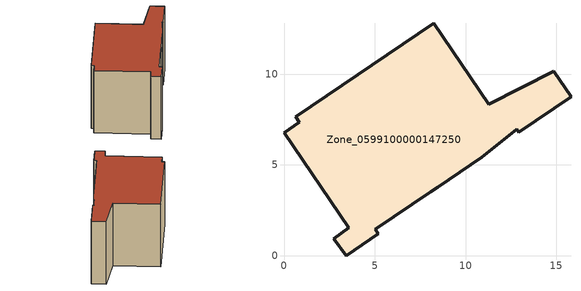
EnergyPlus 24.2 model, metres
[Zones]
Zone_0599100000147250
 floor ground (C_G): 5.03,1.44 5.19,1.19 3.44,0 2.74,0.94 3.56,1.53 0,6.77 0.85,7.34 0.64,7.64 8.24,12.79 11.27,8.33 14.86,10.15 15.81,8.75 12.94,6.8 12.82,6.95 10.89,5.41 8.47,3.77 8.07,3.52 z0
 wall outside (C_F): 0.85,7.34 0,6.77 3.56,1.53 2.74,0.94 3.44,0 5.19,1.19 5.03,1.44 8.07,3.52 8.47,3.77 10.89,5.41 12.82,6.95 12.94,6.8 15.81,8.75 14.86,10.15 11.27,8.33 8.24,12.79 0.64,7.64 0.85,7.34 z0:8.09
 roof outside (C_R): 12.94,6.8 15.81,8.75 14.86,10.15 11.27,8.33 8.24,12.79 0.64,7.64 0.85,7.34 0,6.77 3.56,1.53 2.74,0.94 3.44,0 5.19,1.19 5.03,1.44 8.07,3.52 8.47,3.77 10.89,5.41 12.82,6.95 z8.09
[BUILDING]
Pand.0599100000147250: North Axis=0; Terrain=City; Loads Convergence Tolerance Value=0.04; Temperature Convergence Tolerance Value=0.4; Solar Distribution=FullExterior; Maximum Number of Warmup Days=25; Minimum Number of Warmup Days=1
[Site:Location]
Rotterdam.The.Hague.AP_ZH_NLD Design_Conditions: Latitude=51.96; Longitude=4.45; Time Zone=1; Elevation=-4.5
[SITE:GROUNDTEMPERATURE:BUILDINGSURFACE]
18, 18, 18, 18, 18, 18, 18, 18, 18, 18, 18, 18
[MATERIAL] Thermal Absorptance=0.9; Solar Absorptance=0.7; Visible Absorptance=0.7
Name | Roughness | Thickness | Conductivity | Density | Specific Heat
G.TC.1965-1974 | MediumSmooth | 0.15 | 0.882353 | 540 | 1210
F.TC.1965-1974 | Rough | 0.3 | 0.697674 | 1920 | 840
R.TC.1965-1974 | MediumRough | 0.2 | 0.232558 | 1500 | 1000
[CONSTRUCTION]
C_G: G.TC.1965-1974
C_F: F.TC.1965-1974
C_R: R.TC.1965-1974
[ZONE]
Zone_0599100000147250: Type=1; Multiplier=1; Ceiling Height=Autocalculate; Volume=Autocalculate; Floor Area=autocalculate; Part of Total Floor Area=Yes
[ZONEINFILTRATION:DESIGNFLOWRATE]
Infil_Zone_0599100000147250: Zone or ZoneList or Space or SpaceList=Zone_0599100000147250; Schedule=AlwaysOn; Design Flow Rate Calculation Method=Flow/Area; Flow Rate per Floor Area=0.003; Constant Term Coefficient=1; Temperature Term Coefficient=0; Velocity Term Coefficient=0; Velocity Squared Term Coefficient=0
[HVACTEMPLATE:ZONE:IDEALLOADSAIRSYSTEM]
Zone_0599100000147250: Maximum Heating Supply Air Temperature=50; Minimum Cooling Supply Air Temperature=13; Maximum Heating Supply Air Humidity Ratio=0.0156; Minimum Cooling Supply Air Humidity Ratio=0.0077; Heating Limit=NoLimit; Cooling Limit=NoLimit; Dehumidification Control Type=ConstantSensibleHeatRatio; Cooling Sensible Heat Ratio=0.7; Dehumidification Setpoint=60; Humidification Control Type=None; Humidification Setpoint=30; Outdoor Air Method=None; Outdoor Air Flow Rate per Person=0.00944; Outdoor Air Flow Rate per Zone Floor Area=0; Outdoor Air Flow Rate per Zone=0; Demand Controlled Ventilation Type=None; Outdoor Air Economizer Type=NoEconomizer; Heat Recovery Type=None; Sensible Heat Recovery Effectiveness=0.7; Latent Heat Recovery Effectiveness=0.65
[ZONECONTROL:THERMOSTAT]
ThermostatControl_Zone_0599100000147250: Zone or ZoneList=Zone_0599100000147250; Control Type Schedule=DualSetpointControlType; Control 1=Thermostat_Zone_0599100000147250; Temperature Difference Between Cutout And Setpoint=0
[THERMOSTATSETPOINT:DUALSETPOINT]
Thermostat_Zone_0599100000147250: Heating Setpoint Temperature Schedule=HeatingSetpoint_Zone_0599100000147250; Cooling Setpoint Temperature Schedule=CoolingSetpoint_Zone_0599100000147250
[SCHEDULE:COMPACT]
HeatingSetpoint_Zone_0599100000147250: Through: 12/31, For: AllDays, Until: 24:00, 21
CoolingSetpoint_Zone_0599100000147250: Through: 12/31, For: AllDays, Until: 24:00, 24
DualSetpointControlType: Through: 12/31, For: AllDays, Until: 24:00, 4
AlwaysOn: Through: 12/31, For: AllDays, Until: 24:00, 1
